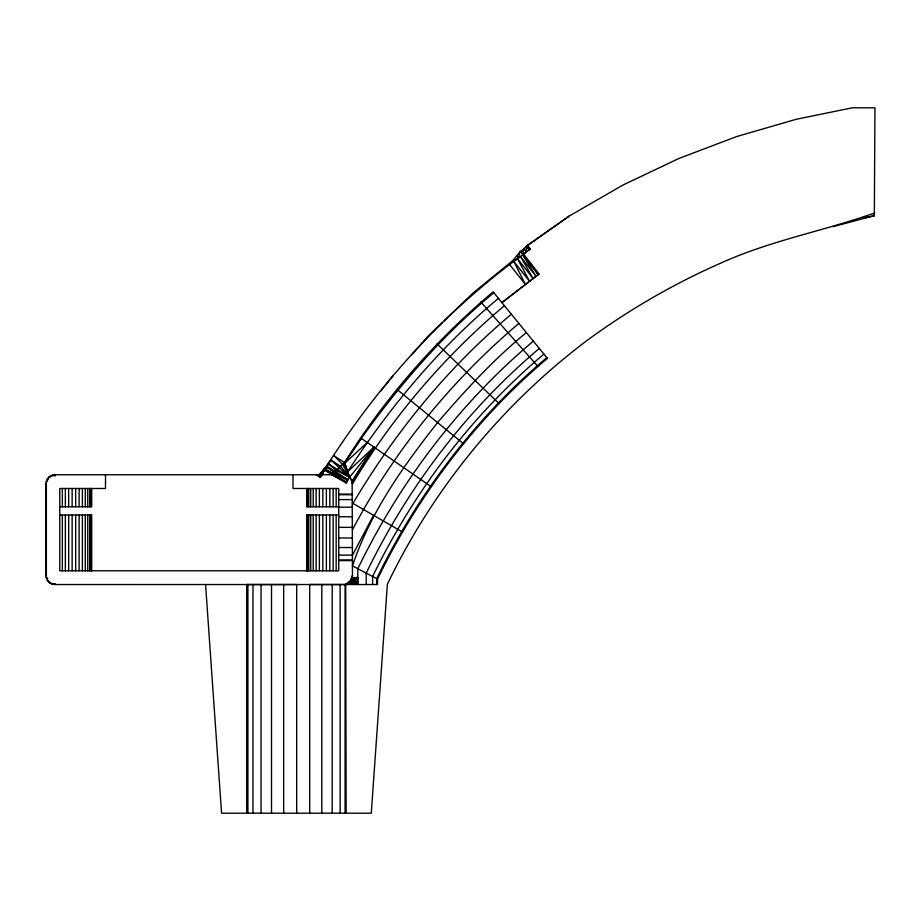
<?xml version="1.0" encoding="UTF-8"?>
<svg xmlns="http://www.w3.org/2000/svg" width="921" height="921" viewBox="0 0 921 921"><rect width="100%" height="100%" fill="white"/><g stroke="black" fill="none" stroke-linecap="round" stroke-linejoin="round"><path stroke-width="1.38" d="M306.808 515.012L306.808 570.801L306.808 515.012L338.732 515.012M357.82 584.524L357.82 568.706C399.967 481.936 459.441 403.306 533.328 341.127M833.137 226.624L874.34 215.675L874.466 213.764L872.291 213.764C822.879 231.079 771.015 240.634 722.985 262.14C674.54 283.3 628.606 309.824 586.055 341.196C501.738 404.998 433.123 488.924 387.373 584.248L371.278 813.185L221.57 813.185L205.567 584.536M863.127 217.966L874.34 215.675L874.95 107.815L852.259 107.815L796.101 119.316L736.662 136.55L678.812 158.516L622.918 185.052L569.328 215.986L527.56 245.354L519.456 252.55L512.87 260.505L472.957 293.085L443.795 321.072M523.508 249.038L522.898 254.668C443.841 312.023 377.426 385.738 325.32 468.156L329.741 461.651L320.278 477.458L316.548 474.764M296.7 813.185L296.7 584.536L55.191 584.524C50.287 584.57 46.004 580.288 46.05 575.372L46.05 483.916C45.992 478.978 50.31 474.752 55.191 474.764L331.687 474.752L346.515 482.178L349.543 477.262L344.535 462.653L333.851 455.607L342.773 464.575L352.144 481.545L352.467 575.383L350.026 581.531L345.686 584.225L350.026 581.531L357.82 581.531M352.455 575.372C351.88 582.901 344.362 582.878 357.832 582.095M512.87 260.505L513.768 261.633L518.638 257.915L519.847 252.193L522.195 250.581M513.768 261.633L514.655 258.49M55.191 475.996L55.191 474.764C51.357 474.845 47.27 477.435 46.695 481.43L47.685 480.912M526.363 332.585C493.679 359.34 465.047 390.596 437.556 422.555C403.076 466.406 370.254 512.479 352.467 565.885L377.518 579.067L377.518 584.524L309.709 584.524L309.709 813.185M48.732 477.446L46.361 481.545L46.361 577.743C47.57 581.462 51.069 584.812 55.191 584.213L51.196 583.523L48.617 581.727M352.467 504.34L352.962 503.396C395.04 432.329 447.94 367.295 511.385 314.234M352.467 529.759C393.9 451.152 451.083 380.787 518.88 323.409M377.518 579.067C418.318 494.957 475.846 418.687 547.408 358.373L546.809 357.636C475.144 418.03 417.535 494.393 376.677 578.618L376.677 584.524M352.467 555.19L373.569 515.311L352.467 503.108M374.156 447.238L352.19 481.902L351.223 479.334L340.943 466.567L330.892 459.959L326.759 466.026L347.827 479.772L326.299 466.855L324.445 470.136L346.043 483.007L347.62 480.163M346.043 483.007L346.676 481.879M316.306 475.19L319.115 474.764L323.455 469.71L324.871 469.376L326.759 466.026M320.278 477.458L324.963 469.192L347.551 480.302L326.299 466.855M324.871 469.376L328.302 463.758L349.784 477.435M321.959 472.404L324.687 468.213L325.689 468.121M331.687 474.752L344.535 462.653C386.693 399.921 435.46 341.035 493.829 292.728M547.408 358.373L493.103 291.83C435.23 340.609 384.575 398.379 344.535 462.653L349.566 477.274L373.961 447.099L347.666 471.759C389.491 407.324 439.282 347.585 498.434 298.358M352.156 481.533L373.961 447.099L352.018 481.211L352.455 483.916C392.68 416.614 444.498 356.208 504.42 305.691M52.831 475.075L48.617 477.562M322.603 471.483L324.687 468.213M361.297 438.35L344.742 463.263L345.352 466.061M380.454 391.379L393.037 375.733M323.455 469.71L324.123 468.881M411.203 355.253L428.53 335.716L442.253 322.454M50.62 475.996L47.385 479.334M367.272 442.483L344.742 463.263L346.319 469.629M543.92 354.09C471.771 414.876 413.771 491.722 372.625 576.5L372.625 584.524M539.315 348.46C466.429 409.857 407.773 487.474 366.201 573.115L366.201 584.524M539.015 274.009L501.899 302.618L539.015 274.009L523.6 254.138L522.725 254.795L535.999 276.312L520.515 256.487L533.086 278.545L517.544 258.755L529.506 281.273L513.895 261.541L525.407 284.393L509.716 264.73M569.328 215.986L526.167 246.437L528.942 250.063L530.335 248.992L527.56 245.354M526.167 246.437L526.363 252.02L522.898 254.668L520.538 251.64M523.6 254.138L530.335 248.992M519.812 252.273L522.161 250.662M54.097 475.766L55.191 475.075L52.485 475.604L55.191 475.075M347.505 583.465L357.82 583.304M345.686 584.11L346.123 813.185M320.393 473.348L322.741 473.129L321.337 472.312M357.82 579.056L351.235 579.954L357.82 579.954M320.151 474.752L319.115 474.764L321.141 475.927L316.766 475.455M338.732 560.613L352.455 560.59M338.732 494.727L352.455 494.727M338.732 499.596L352.455 499.596M59.773 506.78L91.697 506.78L91.697 488.487M338.732 506.78L306.808 506.78L306.808 488.487M338.732 507.195L352.455 507.195M59.773 515.012L91.697 515.012L91.697 570.801M338.732 516.762L352.455 516.762M338.732 527.353L352.455 527.353M338.732 537.956L352.455 537.956M338.732 547.523L352.455 547.523M338.732 555.121L352.455 555.121M338.732 559.991L352.455 559.991M357.82 577.352L352.156 577.755L357.82 578.146M47.685 578.376L46.695 577.858L47.385 579.954L50.62 583.292M346.123 584.524L246.713 584.536L246.713 813.185M338.732 494.105L352.455 494.117M55.191 584.213L52.485 583.684L52.831 584.213M402.304 531.947L373.569 515.311M324.963 469.192L346.515 482.178M360.341 437.694L431.051 486.564M396.801 389.249L463.344 443.646M328.302 463.758L336.487 470.47L349.278 477.124L330.892 459.959M498.986 403.456L437.026 343.878M537.749 366.259L480.762 301.904M517.003 255.819L518.638 257.915M522.725 254.795L538.163 274.665L529.126 261.242M523.83 248.739L526.363 252.02M47.27 579.954L48.732 581.842M527.883 245.78L528.942 250.063M873.822 213.165L874.34 215.675M347.885 583.304L348.057 584.524M345.087 584.524L345.087 813.185M340.125 584.536L340.125 813.185M336.153 488.487L336.153 506.78M336.153 515.012L336.153 570.801M333.149 488.487L333.149 506.78M333.149 515.012L333.149 570.801M332.193 584.536L332.193 813.185M329.845 488.487L329.845 506.78M329.845 515.012L329.845 570.801M326.368 488.487L326.368 506.78M326.368 515.012L326.368 570.801M322.834 488.487L322.834 506.78M322.834 515.012L322.834 570.801M321.82 584.524L321.82 813.185M319.38 488.487L319.38 506.78M319.38 515.012L319.38 570.801M316.133 488.487L316.133 506.78M316.133 515.012L316.133 570.801M313.221 488.487L313.221 506.78M313.221 515.012L313.221 570.801M310.745 488.487L310.745 506.78M310.745 515.012L310.745 570.801M308.811 488.487L308.811 506.78M308.811 515.012L308.811 570.801M307.487 488.487L307.487 506.78M307.487 515.012L307.487 570.801M293.005 474.764L293.005 488.487L338.732 488.487L338.732 570.801L59.773 570.801L59.773 488.487L105.501 488.487L105.501 474.764M283.668 584.536L283.668 813.185M271.511 584.536L271.511 813.185M261.046 584.536L261.046 813.185M252.999 584.536L252.999 813.185M247.91 584.536L247.91 813.185M91.018 488.487L91.018 506.78M91.018 515.012L91.018 570.801M89.682 488.487L89.682 506.78M89.682 515.012L89.682 570.801M87.748 488.487L87.748 506.78M87.748 515.012L87.748 570.801M85.285 488.487L85.285 506.78M85.285 515.012L85.285 570.801M82.372 488.487L82.372 506.78M82.372 515.012L82.372 570.801M79.125 488.487L79.125 506.78M79.125 515.012L79.125 570.801M75.672 488.487L75.672 506.78M75.672 515.012L75.672 570.801M72.137 488.487L72.137 506.78M72.137 515.012L72.137 570.801M68.661 488.487L68.661 506.78M68.661 515.012L68.661 570.801M65.356 488.487L65.356 506.78M65.356 515.012L65.356 570.801M62.352 488.487L62.352 506.78M62.352 515.012L62.352 570.801"/></g></svg>
